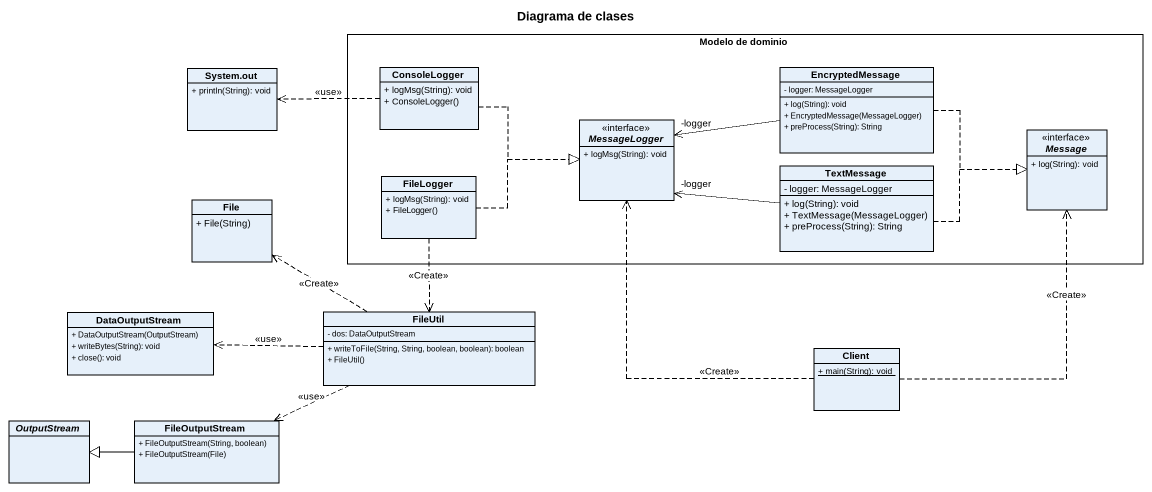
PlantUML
@startuml
title Diagrama de clases
hide circle
hide empty members
skinparam classAttributeIconSize 0
rectangle "Modelo de dominio" as Modelo_de_dominio {
  class ConsoleLogger {
    + logMsg(String): void
    + ConsoleLogger()
  }
  class EncryptedMessage {
    - logger: MessageLogger
    + log(String): void
    + EncryptedMessage(MessageLogger)
    + preProcess(String): String
  }
  interface MessageLogger {
    + logMsg(String): void
  }
  interface Message {
    + log(String): void
  }
  class FileLogger {
    + logMsg(String): void
    + FileLogger()
  }
  class TextMessage {
    - logger: MessageLogger
    + log(String): void
    + TextMessage(MessageLogger)
    + preProcess(String): String
  }
}
class "System.out" as System_out {
  + println(String): void
}
class "File" as File_ {
  + File(String)
}
class DataOutputStream {
  + DataOutputStream(OutputStream)
  + writeBytes(String): void
  + close(): void
}
class FileUtil {
  - dos: DataOutputStream
  + writeToFile(String, String, boolean, boolean): boolean
  + FileUtil()
}
class Client {
  {static} + main(String): void
}
abstract class OutputStream
class FileOutputStream {
  + FileOutputStream(String, boolean)
  + FileOutputStream(File)
}
ConsoleLogger .left.> System_out : <<use>>
ConsoleLogger .right.|> MessageLogger
EncryptedMessage -left-> "-logger" MessageLogger
EncryptedMessage .right.|> Message
FileLogger .right.|> MessageLogger
FileLogger ..> FileUtil : <<Create>>
TextMessage -left-> "-logger" MessageLogger
TextMessage .right.|> Message
FileUtil .left.> File_ : <<Create>>
FileUtil .left.> DataOutputStream : <<use>>
FileUtil .left.> FileOutputStream : <<use>>
Client .up.> MessageLogger : <<Create>>
Client .up.> Message : <<Create>>
FileOutputStream -left-|> OutputStream
@enduml
